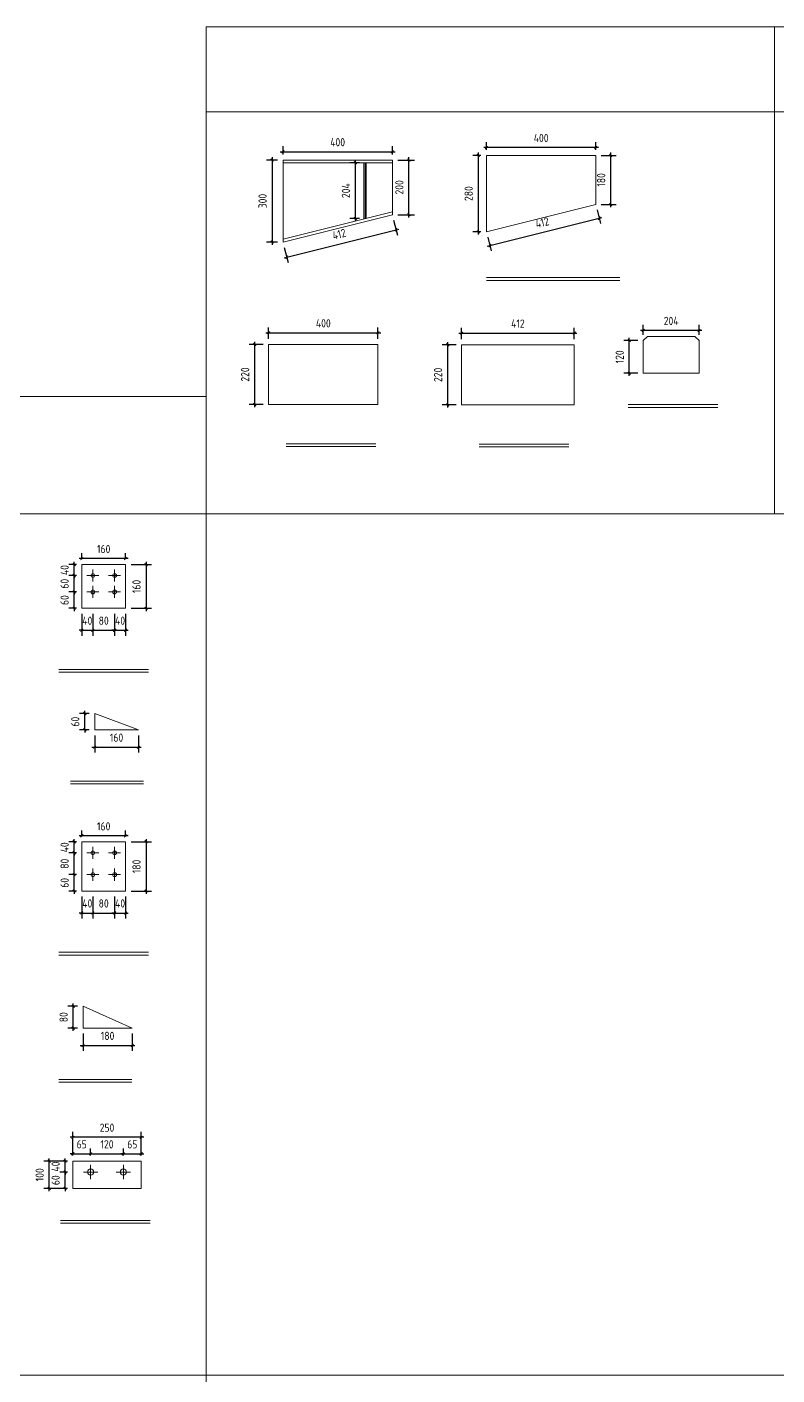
# Model space of a CAD drawing. Extents: x 485428 to 797698, y 56414 to 211814.
# Drawn here: x 671882 to 674626, y 155114 to 160044 of the extents above; entities that cross this region are included whole.
import ezdxf

# ---------------------------------------------------------------- set-up
doc = ezdxf.new("R2010")
doc.units = 0
doc.header["$LTSCALE"] = 1000
doc.header["$MEASUREMENT"] = 0
doc.styles.get("Standard").update_dxf_attribs({"font": 'gbenor.shx', "bigfont": 'gbcbig.shx'})
doc.dimstyles.get("Standard").update_dxf_attribs({"dimscale": 100, "dimtxt": 2, "dimasz": 0.4, "dimexe": 0.5, "dimexo": 1, "dimgap": 0.5, "dimtad": 1, "dimdec": 0, "dimzin": 0, "dimdsep": 46, "dimtxsty": 'Standard', "dimblk": 'ARCHTICK', "dimcen": 0.09, "dimadec": 0, "dimazin": 0, "dimtfac": 1, "dimtdec": 0, "dimtix": 1, "dimtmove": 2, "dimatfit": 3, "dimfxl": 1, "dimtolj": 1, "dimtzin": 0, "dimarcsym": 0})

# ---------------------------------------------------------------- blocks, each defined once
blk = doc.blocks.new('_ArchTick')
at = {"color": 0, "linetype": 'ByBlock', "const_width": 0.4}
blk.add_lwpolyline([(-0.5, -0.5), (0.5, 0.5)], dxfattribs=at)
blk = doc.blocks.new('*D260')
at = {"color": 3, "lineweight": -2}
for p, q in [((672083, 157898.1), (672083, 157817.8)), ((672123, 157898.1), (672123, 157817.8)), ((672083, 157837.8), (672073, 157837.8)), ((672083, 157837.8), (672123, 157837.8)), ((672123, 157837.8), (672133, 157837.8))]:
    blk.add_line(p, q, dxfattribs=at)
at = {"layer": 'Defpoints', "color": 0}
for p in [(672083, 157918.1), (672123, 157918.1), (672123, 157837.8)]:
    blk.add_point(p, dxfattribs=at)
at = {"color": 3, "lineweight": -2, "xscale": 10, "yscale": 10, "zscale": 10}
blk.add_blockref('_ArchTick', (672083, 157837.8), dxfattribs=at)
at = {"color": 3, "lineweight": -2, "xscale": 10, "yscale": 10, "zscale": 10, "rotation": 180}
blk.add_blockref('_ArchTick', (672123, 157837.8), dxfattribs=at)
at = {"color": 0, "lineweight": 15, "insert": (672103, 157872.8), "char_height": 30, "attachment_point": 5}
blk.add_mtext('\\A1;40', dxfattribs=at)
blk = doc.blocks.new('*D255')
at = {"color": 3, "lineweight": -2}
for p, q in [((672123, 157898.1), (672123, 157817.8)), ((672203, 157898.1), (672203, 157817.8)), ((672113, 157837.8), (672213, 157837.8))]:
    blk.add_line(p, q, dxfattribs=at)
at = {"layer": 'Defpoints', "color": 0}
for p in [(672123, 157918.1), (672203, 157918.1), (672203, 157837.8)]:
    blk.add_point(p, dxfattribs=at)
at = {"color": 3, "lineweight": -2, "xscale": 10, "yscale": 10, "zscale": 10, "rotation": 180}
blk.add_blockref('_ArchTick', (672123, 157837.8), dxfattribs=at)
at = {"color": 3, "lineweight": -2, "xscale": 10, "yscale": 10, "zscale": 10}
blk.add_blockref('_ArchTick', (672203, 157837.8), dxfattribs=at)
at = {"color": 0, "lineweight": 15, "insert": (672163, 157872.8), "char_height": 30, "attachment_point": 5}
blk.add_mtext('\\A1;80', dxfattribs=at)
blk = doc.blocks.new('*D256')
at = {"color": 3, "lineweight": -2}
for p, q in [((672203, 157898.1), (672203, 157817.8)), ((672243, 157898.1), (672243, 157817.8)), ((672203, 157837.8), (672193, 157837.8)), ((672203, 157837.8), (672243, 157837.8)), ((672243, 157837.8), (672253, 157837.8))]:
    blk.add_line(p, q, dxfattribs=at)
at = {"layer": 'Defpoints', "color": 0}
for p in [(672203, 157918.1), (672243, 157918.1), (672243, 157837.8)]:
    blk.add_point(p, dxfattribs=at)
at = {"color": 3, "lineweight": -2, "xscale": 10, "yscale": 10, "zscale": 10}
blk.add_blockref('_ArchTick', (672203, 157837.8), dxfattribs=at)
at = {"color": 3, "lineweight": -2, "xscale": 10, "yscale": 10, "zscale": 10, "rotation": 180}
blk.add_blockref('_ArchTick', (672243, 157837.8), dxfattribs=at)
at = {"color": 0, "lineweight": 15, "insert": (672223, 157872.8), "char_height": 30, "attachment_point": 5}
blk.add_mtext('\\A1;40', dxfattribs=at)
blk = doc.blocks.new('*D257')
at = {"color": 3, "lineweight": -2}
for p, q in [((672063, 157978.1), (672034.9, 157978.1)), ((672054.9, 157978.1), (672054.9, 157988.1)), ((672054.9, 157918.1), (672054.9, 157978.1)), ((672063, 157918.1), (672034.9, 157918.1)), ((672054.9, 157918.1), (672054.9, 157908.1))]:
    blk.add_line(p, q, dxfattribs=at)
at = {"layer": 'Defpoints', "color": 0}
for p in [(672054.9, 157978.1), (672083, 157978.1), (672083, 157918.1)]:
    blk.add_point(p, dxfattribs=at)
at = {"color": 3, "lineweight": -2, "xscale": 10, "yscale": 10, "zscale": 10}
for p, rotation in [((672054.9, 157978.1), 270), ((672054.9, 157918.1), 90)]:
    blk.add_blockref('_ArchTick', p, dxfattribs=dict(at, rotation=rotation))
at = {"color": 0, "lineweight": 15, "insert": (672019.9, 157948.1), "char_height": 30, "attachment_point": 5, "rotation": 90}
blk.add_mtext('\\A1;60', dxfattribs=at)
blk = doc.blocks.new('*D258')
at = {"color": 3, "lineweight": -2}
for p, q in [((672063, 158038.1), (672034.9, 158038.1)), ((672054.9, 158038.1), (672054.9, 158048.1)), ((672054.9, 157978.1), (672054.9, 158038.1)), ((672063, 157978.1), (672034.9, 157978.1)), ((672054.9, 157978.1), (672054.9, 157968.1))]:
    blk.add_line(p, q, dxfattribs=at)
at = {"layer": 'Defpoints', "color": 0}
for p in [(672054.9, 158038.1), (672083, 158038.1), (672083, 157978.1)]:
    blk.add_point(p, dxfattribs=at)
at = {"color": 3, "lineweight": -2, "xscale": 10, "yscale": 10, "zscale": 10}
for p, rotation in [((672054.9, 158038.1), 270), ((672054.9, 157978.1), 90)]:
    blk.add_blockref('_ArchTick', p, dxfattribs=dict(at, rotation=rotation))
at = {"color": 0, "lineweight": 15, "insert": (672019.9, 158008.1), "char_height": 30, "attachment_point": 5, "rotation": 90}
blk.add_mtext('\\A1;60', dxfattribs=at)
blk = doc.blocks.new('*D261')
at = {"color": 3, "lineweight": -2}
for p, q in [((672063, 158078.1), (672034.9, 158078.1)), ((672054.9, 158078.1), (672054.9, 158088.1)), ((672054.9, 158038.1), (672054.9, 158078.1)), ((672063, 158038.1), (672034.9, 158038.1)), ((672054.9, 158038.1), (672054.9, 158028.1))]:
    blk.add_line(p, q, dxfattribs=at)
at = {"layer": 'Defpoints', "color": 0}
for p in [(672054.9, 158078.1), (672083, 158078.1), (672083, 158038.1)]:
    blk.add_point(p, dxfattribs=at)
at = {"color": 3, "lineweight": -2, "xscale": 10, "yscale": 10, "zscale": 10}
for p, rotation in [((672054.9, 158078.1), 270), ((672054.9, 158038.1), 90)]:
    blk.add_blockref('_ArchTick', p, dxfattribs=dict(at, rotation=rotation))
at = {"color": 0, "lineweight": 15, "insert": (672019.9, 158058.1), "char_height": 30, "attachment_point": 5, "rotation": 90}
blk.add_mtext('\\A1;40', dxfattribs=at)
blk = doc.blocks.new('*D262')
at = {"color": 3, "lineweight": -2}
for p, q in [((672083, 158098.1), (672083, 158119.9)), ((672243, 158098.1), (672243, 158119.9)), ((672253, 158099.9), (672073, 158099.9))]:
    blk.add_line(p, q, dxfattribs=at)
at = {"layer": 'Defpoints', "color": 0}
for p in [(672083, 158099.9), (672083, 158078.1), (672243, 158078.1)]:
    blk.add_point(p, dxfattribs=at)
at = {"color": 3, "lineweight": -2, "xscale": 10, "yscale": 10, "zscale": 10, "rotation": 180}
blk.add_blockref('_ArchTick', (672083, 158099.9), dxfattribs=at)
at = {"color": 3, "lineweight": -2, "xscale": 10, "yscale": 10, "zscale": 10}
blk.add_blockref('_ArchTick', (672243, 158099.9), dxfattribs=at)
at = {"color": 0, "lineweight": 15, "insert": (672163, 158134.9), "char_height": 30, "attachment_point": 5}
blk.add_mtext('\\A1;160', dxfattribs=at)
blk = doc.blocks.new('*D259')
at = {"color": 3, "lineweight": -2}
for p, q in [((672263, 158078.1), (672338, 158078.1)), ((672318, 158088.1), (672318, 157908.1)), ((672263, 157918.1), (672338, 157918.1))]:
    blk.add_line(p, q, dxfattribs=at)
at = {"layer": 'Defpoints', "color": 0}
for p in [(672243, 158078.1), (672243, 157918.1), (672318, 157918.1)]:
    blk.add_point(p, dxfattribs=at)
at = {"color": 3, "lineweight": -2, "xscale": 10, "yscale": 10, "zscale": 10}
for p, rotation in [((672318, 158078.1), 90), ((672318, 157918.1), 270)]:
    blk.add_blockref('_ArchTick', p, dxfattribs=dict(at, rotation=rotation))
at = {"color": 0, "lineweight": 15, "insert": (672283, 157998.1), "char_height": 30, "attachment_point": 5, "rotation": 90}
blk.add_mtext('\\A1;160', dxfattribs=at)
blk = doc.blocks.new('*D348')
at = {"color": 3, "lineweight": -2}
for p, q in [((672083, 156864.1), (672083, 156783.8)), ((672123, 156864.1), (672123, 156783.8)), ((672083, 156803.8), (672073, 156803.8)), ((672083, 156803.8), (672123, 156803.8)), ((672123, 156803.8), (672133, 156803.8))]:
    blk.add_line(p, q, dxfattribs=at)
at = {"layer": 'Defpoints', "color": 0}
for p in [(672083, 156884.1), (672123, 156884.1), (672123, 156803.8)]:
    blk.add_point(p, dxfattribs=at)
at = {"color": 3, "lineweight": -2, "xscale": 10, "yscale": 10, "zscale": 10}
blk.add_blockref('_ArchTick', (672083, 156803.8), dxfattribs=at)
at = {"color": 3, "lineweight": -2, "xscale": 10, "yscale": 10, "zscale": 10, "rotation": 180}
blk.add_blockref('_ArchTick', (672123, 156803.8), dxfattribs=at)
at = {"color": 0, "lineweight": 15, "insert": (672103, 156838.8), "char_height": 30, "attachment_point": 5}
blk.add_mtext('\\A1;40', dxfattribs=at)
blk = doc.blocks.new('*D343')
at = {"color": 3, "lineweight": -2}
for p, q in [((672123, 156864.1), (672123, 156783.8)), ((672203, 156864.1), (672203, 156783.8)), ((672113, 156803.8), (672213, 156803.8))]:
    blk.add_line(p, q, dxfattribs=at)
at = {"layer": 'Defpoints', "color": 0}
for p in [(672123, 156884.1), (672203, 156884.1), (672203, 156803.8)]:
    blk.add_point(p, dxfattribs=at)
at = {"color": 3, "lineweight": -2, "xscale": 10, "yscale": 10, "zscale": 10, "rotation": 180}
blk.add_blockref('_ArchTick', (672123, 156803.8), dxfattribs=at)
at = {"color": 3, "lineweight": -2, "xscale": 10, "yscale": 10, "zscale": 10}
blk.add_blockref('_ArchTick', (672203, 156803.8), dxfattribs=at)
at = {"color": 0, "lineweight": 15, "insert": (672163, 156838.8), "char_height": 30, "attachment_point": 5}
blk.add_mtext('\\A1;80', dxfattribs=at)
blk = doc.blocks.new('*D344')
at = {"color": 3, "lineweight": -2}
for p, q in [((672203, 156864.1), (672203, 156783.8)), ((672243, 156864.1), (672243, 156783.8)), ((672203, 156803.8), (672193, 156803.8)), ((672203, 156803.8), (672243, 156803.8)), ((672243, 156803.8), (672253, 156803.8))]:
    blk.add_line(p, q, dxfattribs=at)
at = {"layer": 'Defpoints', "color": 0}
for p in [(672203, 156884.1), (672243, 156884.1), (672243, 156803.8)]:
    blk.add_point(p, dxfattribs=at)
at = {"color": 3, "lineweight": -2, "xscale": 10, "yscale": 10, "zscale": 10}
blk.add_blockref('_ArchTick', (672203, 156803.8), dxfattribs=at)
at = {"color": 3, "lineweight": -2, "xscale": 10, "yscale": 10, "zscale": 10, "rotation": 180}
blk.add_blockref('_ArchTick', (672243, 156803.8), dxfattribs=at)
at = {"color": 0, "lineweight": 15, "insert": (672223, 156838.8), "char_height": 30, "attachment_point": 5}
blk.add_mtext('\\A1;40', dxfattribs=at)
blk = doc.blocks.new('*D345')
at = {"color": 3, "lineweight": -2}
for p, q in [((672063, 156944.1), (672034.9, 156944.1)), ((672054.9, 156944.1), (672054.9, 156954.1)), ((672054.9, 156884.1), (672054.9, 156944.1)), ((672063, 156884.1), (672034.9, 156884.1)), ((672054.9, 156884.1), (672054.9, 156874.1))]:
    blk.add_line(p, q, dxfattribs=at)
at = {"layer": 'Defpoints', "color": 0}
for p in [(672054.9, 156944.1), (672083, 156944.1), (672083, 156884.1)]:
    blk.add_point(p, dxfattribs=at)
at = {"color": 3, "lineweight": -2, "xscale": 10, "yscale": 10, "zscale": 10}
for p, rotation in [((672054.9, 156944.1), 270), ((672054.9, 156884.1), 90)]:
    blk.add_blockref('_ArchTick', p, dxfattribs=dict(at, rotation=rotation))
at = {"color": 0, "lineweight": 15, "insert": (672019.9, 156914.1), "char_height": 30, "attachment_point": 5, "rotation": 90}
blk.add_mtext('\\A1;60', dxfattribs=at)
blk = doc.blocks.new('*D346')
at = {"color": 3, "lineweight": -2}
for p, q in [((672063, 157024.1), (672034.9, 157024.1)), ((672054.9, 156934.1), (672054.9, 157034.1)), ((672063, 156944.1), (672034.9, 156944.1))]:
    blk.add_line(p, q, dxfattribs=at)
at = {"layer": 'Defpoints', "color": 0}
for p in [(672054.9, 157024.1), (672083, 157024.1), (672083, 156944.1)]:
    blk.add_point(p, dxfattribs=at)
at = {"color": 3, "lineweight": -2, "xscale": 10, "yscale": 10, "zscale": 10}
for p, rotation in [((672054.9, 157024.1), 90), ((672054.9, 156944.1), 270)]:
    blk.add_blockref('_ArchTick', p, dxfattribs=dict(at, rotation=rotation))
at = {"color": 0, "lineweight": 15, "insert": (672019.9, 156984.1), "char_height": 30, "attachment_point": 5, "rotation": 90}
blk.add_mtext('\\A1;80', dxfattribs=at)
blk = doc.blocks.new('*D349')
at = {"color": 3, "lineweight": -2}
for p, q in [((672054.9, 157064.1), (672054.9, 157074.1)), ((672063, 157064.1), (672034.9, 157064.1)), ((672063, 157024.1), (672034.9, 157024.1)), ((672054.9, 157024.1), (672054.9, 157064.1)), ((672054.9, 157024.1), (672054.9, 157014.1))]:
    blk.add_line(p, q, dxfattribs=at)
at = {"layer": 'Defpoints', "color": 0}
for p in [(672054.9, 157064.1), (672083, 157064.1), (672083, 157024.1)]:
    blk.add_point(p, dxfattribs=at)
at = {"color": 3, "lineweight": -2, "xscale": 10, "yscale": 10, "zscale": 10}
for p, rotation in [((672054.9, 157064.1), 270), ((672054.9, 157024.1), 90)]:
    blk.add_blockref('_ArchTick', p, dxfattribs=dict(at, rotation=rotation))
at = {"color": 0, "lineweight": 15, "insert": (672019.9, 157044.1), "char_height": 30, "attachment_point": 5, "rotation": 90}
blk.add_mtext('\\A1;40', dxfattribs=at)
blk = doc.blocks.new('*D350')
at = {"color": 3, "lineweight": -2}
for p, q in [((672253, 157085.9), (672073, 157085.9)), ((672083, 157084.1), (672083, 157105.9)), ((672243, 157084.1), (672243, 157105.9))]:
    blk.add_line(p, q, dxfattribs=at)
at = {"layer": 'Defpoints', "color": 0}
for p in [(672083, 157085.9), (672083, 157064.1), (672243, 157064.1)]:
    blk.add_point(p, dxfattribs=at)
at = {"color": 3, "lineweight": -2, "xscale": 10, "yscale": 10, "zscale": 10, "rotation": 180}
blk.add_blockref('_ArchTick', (672083, 157085.9), dxfattribs=at)
at = {"color": 3, "lineweight": -2, "xscale": 10, "yscale": 10, "zscale": 10}
blk.add_blockref('_ArchTick', (672243, 157085.9), dxfattribs=at)
at = {"color": 0, "lineweight": 15, "insert": (672163, 157120.9), "char_height": 30, "attachment_point": 5}
blk.add_mtext('\\A1;160', dxfattribs=at)
blk = doc.blocks.new('*D347')
at = {"color": 3, "lineweight": -2}
for p, q in [((672318, 157074.1), (672318, 156874.1)), ((672263, 157064.1), (672338, 157064.1)), ((672263, 156884.1), (672338, 156884.1))]:
    blk.add_line(p, q, dxfattribs=at)
at = {"layer": 'Defpoints', "color": 0}
for p in [(672243, 157064.1), (672243, 156884.1), (672318, 156884.1)]:
    blk.add_point(p, dxfattribs=at)
at = {"color": 3, "lineweight": -2, "xscale": 10, "yscale": 10, "zscale": 10}
for p, rotation in [((672318, 157064.1), 90), ((672318, 156884.1), 270)]:
    blk.add_blockref('_ArchTick', p, dxfattribs=dict(at, rotation=rotation))
at = {"color": 0, "lineweight": 15, "insert": (672283, 156974.1), "char_height": 30, "attachment_point": 5, "rotation": 90}
blk.add_mtext('\\A1;180', dxfattribs=at)
blk = doc.blocks.new('*D530')
at = {"color": 3, "lineweight": -2}
for p, q in [((672067.3, 156462.8), (672031.3, 156462.8)), ((672051.3, 156372.8), (672051.3, 156472.8)), ((672067.3, 156382.8), (672031.3, 156382.8))]:
    blk.add_line(p, q, dxfattribs=at)
at = {"layer": 'Defpoints', "color": 0}
for p in [(672051.3, 156462.8), (672087.3, 156462.8), (672087.3, 156382.8)]:
    blk.add_point(p, dxfattribs=at)
at = {"color": 3, "lineweight": -2, "xscale": 10, "yscale": 10, "zscale": 10}
for p, rotation in [((672051.3, 156462.8), 90), ((672051.3, 156382.8), 270)]:
    blk.add_blockref('_ArchTick', p, dxfattribs=dict(at, rotation=rotation))
at = {"color": 0, "lineweight": 15, "insert": (672016.3, 156422.8), "char_height": 30, "attachment_point": 5, "rotation": 90}
blk.add_mtext('\\A1;80', dxfattribs=at)
blk = doc.blocks.new('*D531')
at = {"color": 3, "lineweight": -2}
for p, q in [((672087.3, 156362.8), (672087.3, 156299.6)), ((672267.3, 156362.8), (672267.3, 156299.6)), ((672077.3, 156319.6), (672277.3, 156319.6))]:
    blk.add_line(p, q, dxfattribs=at)
at = {"layer": 'Defpoints', "color": 0}
for p in [(672087.3, 156382.8), (672267.3, 156382.8), (672267.3, 156319.6)]:
    blk.add_point(p, dxfattribs=at)
at = {"color": 3, "lineweight": -2, "xscale": 10, "yscale": 10, "zscale": 10, "rotation": 180}
blk.add_blockref('_ArchTick', (672087.3, 156319.6), dxfattribs=at)
at = {"color": 3, "lineweight": -2, "xscale": 10, "yscale": 10, "zscale": 10}
blk.add_blockref('_ArchTick', (672267.3, 156319.6), dxfattribs=at)
at = {"color": 0, "lineweight": 15, "insert": (672177.3, 156354.6), "char_height": 30, "attachment_point": 5}
blk.add_mtext('\\A1;180', dxfattribs=at)
blk = doc.blocks.new('*D532')
at = {"color": 3, "lineweight": -2}
for p, q in [((672110, 157533.6), (672074, 157533.6)), ((672094, 157533.6), (672094, 157543.6)), ((672094, 157473.6), (672094, 157533.6)), ((672110, 157473.6), (672074, 157473.6)), ((672094, 157473.6), (672094, 157463.6))]:
    blk.add_line(p, q, dxfattribs=at)
at = {"layer": 'Defpoints', "color": 0}
for p in [(672094, 157533.6), (672130, 157533.6), (672130, 157473.6)]:
    blk.add_point(p, dxfattribs=at)
at = {"color": 3, "lineweight": -2, "xscale": 10, "yscale": 10, "zscale": 10}
for p, rotation in [((672094, 157533.6), 270), ((672094, 157473.6), 90)]:
    blk.add_blockref('_ArchTick', p, dxfattribs=dict(at, rotation=rotation))
at = {"color": 0, "lineweight": 15, "insert": (672059, 157503.6), "char_height": 30, "attachment_point": 5, "rotation": 90}
blk.add_mtext('\\A1;60', dxfattribs=at)
blk = doc.blocks.new('*D533')
at = {"color": 3, "lineweight": -2}
for p, q in [((672130, 157453.6), (672130, 157390.3)), ((672290, 157453.6), (672290, 157390.3)), ((672120, 157410.3), (672300, 157410.3))]:
    blk.add_line(p, q, dxfattribs=at)
at = {"layer": 'Defpoints', "color": 0}
for p in [(672130, 157473.6), (672290, 157473.6), (672290, 157410.3)]:
    blk.add_point(p, dxfattribs=at)
at = {"color": 3, "lineweight": -2, "xscale": 10, "yscale": 10, "zscale": 10, "rotation": 180}
blk.add_blockref('_ArchTick', (672130, 157410.3), dxfattribs=at)
at = {"color": 3, "lineweight": -2, "xscale": 10, "yscale": 10, "zscale": 10}
blk.add_blockref('_ArchTick', (672290, 157410.3), dxfattribs=at)
at = {"color": 0, "lineweight": 15, "insert": (672210, 157445.3), "char_height": 30, "attachment_point": 5}
blk.add_mtext('\\A1;160', dxfattribs=at)
blk = doc.blocks.new('*D3122')
at = {"color": 3, "lineweight": -2}
for p, q in [((672030.1, 155856.6), (672002, 155856.6)), ((672022, 155856.6), (672022, 155866.6)), ((672022, 155796.6), (672022, 155856.6)), ((672030.1, 155796.6), (672002, 155796.6)), ((672022, 155796.6), (672022, 155786.6))]:
    blk.add_line(p, q, dxfattribs=at)
at = {"layer": 'Defpoints', "color": 0}
for p in [(672022, 155856.6), (672050.1, 155856.6), (672050.1, 155796.6)]:
    blk.add_point(p, dxfattribs=at)
at = {"color": 3, "lineweight": -2, "xscale": 10, "yscale": 10, "zscale": 10}
for p, rotation in [((672022, 155856.6), 270), ((672022, 155796.6), 90)]:
    blk.add_blockref('_ArchTick', p, dxfattribs=dict(at, rotation=rotation))
at = {"color": 0, "lineweight": 15, "insert": (671987, 155826.6), "char_height": 30, "attachment_point": 5, "rotation": 90}
blk.add_mtext('\\A1;60', dxfattribs=at)
blk = doc.blocks.new('*D3125')
at = {"color": 3, "lineweight": -2}
for p, q in [((672030.1, 155896.6), (672002, 155896.6)), ((672022, 155896.6), (672022, 155906.6)), ((672022, 155856.6), (672022, 155896.6)), ((672030.1, 155856.6), (672002, 155856.6)), ((672022, 155856.6), (672022, 155846.6))]:
    blk.add_line(p, q, dxfattribs=at)
at = {"layer": 'Defpoints', "color": 0}
for p in [(672022, 155896.6), (672050.1, 155896.6), (672050.1, 155856.6)]:
    blk.add_point(p, dxfattribs=at)
at = {"color": 3, "lineweight": -2, "xscale": 10, "yscale": 10, "zscale": 10}
for p, rotation in [((672022, 155896.6), 270), ((672022, 155856.6), 90)]:
    blk.add_blockref('_ArchTick', p, dxfattribs=dict(at, rotation=rotation))
at = {"color": 0, "lineweight": 15, "insert": (671987, 155876.6), "char_height": 30, "attachment_point": 5, "rotation": 90}
blk.add_mtext('\\A1;40', dxfattribs=at)
blk = doc.blocks.new('*D3126')
at = {"color": 3, "lineweight": -2}
for p, q in [((672030.1, 155896.6), (671943.8, 155896.6)), ((671963.8, 155786.6), (671963.8, 155906.6)), ((672030.1, 155796.6), (671943.8, 155796.6))]:
    blk.add_line(p, q, dxfattribs=at)
at = {"layer": 'Defpoints', "color": 0}
for p in [(671963.8, 155896.6), (672050.1, 155896.6), (672050.1, 155796.6)]:
    blk.add_point(p, dxfattribs=at)
at = {"color": 3, "lineweight": -2, "xscale": 10, "yscale": 10, "zscale": 10}
for p, rotation in [((671963.8, 155896.6), 90), ((671963.8, 155796.6), 270)]:
    blk.add_blockref('_ArchTick', p, dxfattribs=dict(at, rotation=rotation))
at = {"color": 0, "lineweight": 15, "insert": (671928.8, 155846.6), "char_height": 30, "attachment_point": 5, "rotation": 90}
blk.add_mtext('\\A1;100', dxfattribs=at)
blk = doc.blocks.new('*D3123')
at = {"color": 3, "lineweight": -2}
for p, q in [((672050.1, 155916.6), (672050.1, 155943)), ((672115.1, 155916.6), (672115.1, 155943)), ((672050.1, 155923), (672040.1, 155923)), ((672050.1, 155923), (672115.1, 155923)), ((672115.1, 155923), (672125.1, 155923))]:
    blk.add_line(p, q, dxfattribs=at)
at = {"layer": 'Defpoints', "color": 0}
for p in [(672050.1, 155896.6), (672115.1, 155923), (672115.1, 155896.6)]:
    blk.add_point(p, dxfattribs=at)
at = {"color": 3, "lineweight": -2, "xscale": 10, "yscale": 10, "zscale": 10}
blk.add_blockref('_ArchTick', (672050.1, 155923), dxfattribs=at)
at = {"color": 3, "lineweight": -2, "xscale": 10, "yscale": 10, "zscale": 10, "rotation": 180}
blk.add_blockref('_ArchTick', (672115.1, 155923), dxfattribs=at)
at = {"color": 0, "lineweight": 15, "insert": (672082.6, 155958), "char_height": 30, "attachment_point": 5}
blk.add_mtext('\\A1;65', dxfattribs=at)
blk = doc.blocks.new('*D3124')
at = {"color": 3, "lineweight": -2}
for p, q in [((672115.1, 155916.6), (672115.1, 155943)), ((672235.1, 155916.6), (672235.1, 155943)), ((672105.1, 155923), (672245.1, 155923))]:
    blk.add_line(p, q, dxfattribs=at)
at = {"layer": 'Defpoints', "color": 0}
for p in [(672115.1, 155896.6), (672235.1, 155923), (672235.1, 155896.6)]:
    blk.add_point(p, dxfattribs=at)
at = {"color": 3, "lineweight": -2, "xscale": 10, "yscale": 10, "zscale": 10, "rotation": 180}
blk.add_blockref('_ArchTick', (672115.1, 155923), dxfattribs=at)
at = {"color": 3, "lineweight": -2, "xscale": 10, "yscale": 10, "zscale": 10}
blk.add_blockref('_ArchTick', (672235.1, 155923), dxfattribs=at)
at = {"color": 0, "lineweight": 15, "insert": (672175.1, 155958), "char_height": 30, "attachment_point": 5}
blk.add_mtext('\\A1;120', dxfattribs=at)
blk = doc.blocks.new('*D3127')
at = {"color": 3, "lineweight": -2}
for p, q in [((672235.1, 155916.6), (672235.1, 155943)), ((672300.1, 155916.6), (672300.1, 155943)), ((672235.1, 155923), (672225.1, 155923)), ((672235.1, 155923), (672300.1, 155923)), ((672300.1, 155923), (672310.1, 155923))]:
    blk.add_line(p, q, dxfattribs=at)
at = {"layer": 'Defpoints', "color": 0}
for p in [(672235.1, 155896.6), (672300.1, 155923), (672300.1, 155896.6)]:
    blk.add_point(p, dxfattribs=at)
at = {"color": 3, "lineweight": -2, "xscale": 10, "yscale": 10, "zscale": 10}
blk.add_blockref('_ArchTick', (672235.1, 155923), dxfattribs=at)
at = {"color": 3, "lineweight": -2, "xscale": 10, "yscale": 10, "zscale": 10, "rotation": 180}
blk.add_blockref('_ArchTick', (672300.1, 155923), dxfattribs=at)
at = {"color": 0, "lineweight": 15, "insert": (672267.6, 155958), "char_height": 30, "attachment_point": 5}
blk.add_mtext('\\A1;65', dxfattribs=at)
blk = doc.blocks.new('*D3128')
at = {"color": 3, "lineweight": -2}
for p, q in [((672050.1, 155916.6), (672050.1, 156003.6)), ((672300.1, 155916.6), (672300.1, 156003.6)), ((672310.1, 155983.6), (672040.1, 155983.6))]:
    blk.add_line(p, q, dxfattribs=at)
at = {"layer": 'Defpoints', "color": 0}
for p in [(672050.1, 155983.6), (672050.1, 155896.6), (672300.1, 155896.6)]:
    blk.add_point(p, dxfattribs=at)
at = {"color": 3, "lineweight": -2, "xscale": 10, "yscale": 10, "zscale": 10, "rotation": 180}
blk.add_blockref('_ArchTick', (672050.1, 155983.6), dxfattribs=at)
at = {"color": 3, "lineweight": -2, "xscale": 10, "yscale": 10, "zscale": 10}
blk.add_blockref('_ArchTick', (672300.1, 155983.6), dxfattribs=at)
at = {"color": 0, "lineweight": 15, "insert": (672175.1, 156018.6), "char_height": 30, "attachment_point": 5}
blk.add_mtext('\\A1;250', dxfattribs=at)
blk = doc.blocks.new('*D3250')
at = {"color": 3, "lineweight": -2}
for p, q in [((672798.9, 159557.6), (672759.1, 159557.6)), ((672779.1, 159567.6), (672779.1, 159247.6)), ((672798.9, 159257.6), (672759.1, 159257.6))]:
    blk.add_line(p, q, dxfattribs=at)
at = {"layer": 'Defpoints', "color": 0}
for p in [(672818.9, 159557.6), (672779.1, 159257.6), (672818.9, 159257.6)]:
    blk.add_point(p, dxfattribs=at)
at = {"color": 3, "lineweight": -2, "xscale": 10, "yscale": 10, "zscale": 10}
for p, rotation in [((672779.1, 159557.6), 90), ((672779.1, 159257.6), 270)]:
    blk.add_blockref('_ArchTick', p, dxfattribs=dict(at, rotation=rotation))
at = {"color": 0, "lineweight": 15, "insert": (672744.1, 159407.6), "char_height": 30, "attachment_point": 5, "rotation": 90}
blk.add_mtext('\\A1;300', dxfattribs=at)
blk = doc.blocks.new('*D3251')
at = {"color": 3, "lineweight": -2}
for p, q in [((673238.9, 159557.6), (673299.6, 159557.6)), ((673279.6, 159347.6), (673279.6, 159567.6)), ((673238.9, 159357.6), (673299.6, 159357.6))]:
    blk.add_line(p, q, dxfattribs=at)
at = {"layer": 'Defpoints', "color": 0}
for p in [(673218.9, 159557.6), (673279.6, 159557.6), (673218.9, 159357.6)]:
    blk.add_point(p, dxfattribs=at)
at = {"color": 3, "lineweight": -2, "xscale": 10, "yscale": 10, "zscale": 10}
for p, rotation in [((673279.6, 159557.6), 90), ((673279.6, 159357.6), 270)]:
    blk.add_blockref('_ArchTick', p, dxfattribs=dict(at, rotation=rotation))
at = {"color": 0, "lineweight": 15, "insert": (673244.6, 159457.6), "char_height": 30, "attachment_point": 5, "rotation": 90}
blk.add_mtext('\\A1;200', dxfattribs=at)
blk = doc.blocks.new('*D3252')
at = {"color": 3, "lineweight": -2}
for p, q in [((672808.9, 159587.8), (673228.9, 159587.8)), ((672818.9, 159577.6), (672818.9, 159607.8)), ((673218.9, 159577.6), (673218.9, 159607.8))]:
    blk.add_line(p, q, dxfattribs=at)
at = {"layer": 'Defpoints', "color": 0}
for p in [(673218.9, 159587.8), (672818.9, 159557.6), (673218.9, 159557.6)]:
    blk.add_point(p, dxfattribs=at)
at = {"color": 3, "lineweight": -2, "xscale": 10, "yscale": 10, "zscale": 10, "rotation": 180}
blk.add_blockref('_ArchTick', (672818.9, 159587.8), dxfattribs=at)
at = {"color": 3, "lineweight": -2, "xscale": 10, "yscale": 10, "zscale": 10}
blk.add_blockref('_ArchTick', (673218.9, 159587.8), dxfattribs=at)
at = {"color": 0, "lineweight": 15, "insert": (673018.9, 159622.8), "char_height": 30, "attachment_point": 5}
blk.add_mtext('\\A1;400', dxfattribs=at)
blk = doc.blocks.new('*D3253')
at = {"color": 3, "lineweight": -2}
for p, q in [((672823, 159200), (673242.4, 159304.9)), ((673223.7, 159338.2), (673237.5, 159283)), ((672823.7, 159238.2), (672837.5, 159183))]:
    blk.add_line(p, q, dxfattribs=at)
at = {"layer": 'Defpoints', "color": 0}
for p in [(673218.9, 159357.6), (673232.7, 159302.4), (672818.9, 159257.6)]:
    blk.add_point(p, dxfattribs=at)
at = {"color": 3, "lineweight": -2, "xscale": 10, "yscale": 10, "zscale": 10}
for p, rotation in [((673232.7, 159302.4), 14.03624346792648), ((672832.7, 159202.4), 194.0362434679265)]:
    blk.add_blockref('_ArchTick', p, dxfattribs=dict(at, rotation=rotation))
at = {"color": 0, "lineweight": 15, "insert": (673024.2, 159286.4), "char_height": 30, "attachment_point": 5, "rotation": 14.0362}
blk.add_mtext('\\A1;412', dxfattribs=at)
blk = doc.blocks.new('*D3254')
at = {"color": 3, "lineweight": -2}
for p, q in [((673098.9, 159547.6), (673063.9, 159547.6)), ((673083.9, 159333.4), (673083.9, 159557.6)), ((673098.9, 159343.4), (673063.9, 159343.4))]:
    blk.add_line(p, q, dxfattribs=at)
at = {"layer": 'Defpoints', "color": 0}
for p in [(673083.9, 159547.6), (673118.9, 159547.6), (673118.9, 159343.4)]:
    blk.add_point(p, dxfattribs=at)
at = {"color": 3, "lineweight": -2, "xscale": 10, "yscale": 10, "zscale": 10}
for p, rotation in [((673083.9, 159547.6), 90), ((673083.9, 159343.4), 270)]:
    blk.add_blockref('_ArchTick', p, dxfattribs=dict(at, rotation=rotation))
at = {"color": 0, "lineweight": 15, "insert": (673048.9, 159445.5), "char_height": 30, "attachment_point": 5, "rotation": 90}
blk.add_mtext('\\A1;204', dxfattribs=at)
blk = doc.blocks.new('*D3221')
at = {"color": 3, "lineweight": -2}
for p, q in [((673973.2, 159603.2), (673553.2, 159603.2)), ((673563.2, 159594.6), (673563.2, 159623.2)), ((673963.2, 159594.6), (673963.2, 159623.2))]:
    blk.add_line(p, q, dxfattribs=at)
at = {"layer": 'Defpoints', "color": 0}
for p in [(673563.2, 159603.2), (673563.2, 159574.6), (673963.2, 159574.6)]:
    blk.add_point(p, dxfattribs=at)
at = {"color": 3, "lineweight": -2, "xscale": 10, "yscale": 10, "zscale": 10, "rotation": 180}
blk.add_blockref('_ArchTick', (673563.2, 159603.2), dxfattribs=at)
at = {"color": 3, "lineweight": -2, "xscale": 10, "yscale": 10, "zscale": 10}
blk.add_blockref('_ArchTick', (673963.2, 159603.2), dxfattribs=at)
at = {"color": 0, "lineweight": 15, "insert": (673763.2, 159638.2), "char_height": 30, "attachment_point": 5}
blk.add_mtext('\\A1;400', dxfattribs=at)
blk = doc.blocks.new('*D3222')
at = {"color": 3, "lineweight": -2}
for p, q in [((673543.2, 159574.6), (673513.1, 159574.6)), ((673533.1, 159584.6), (673533.1, 159284.9)), ((673543.2, 159294.9), (673513.1, 159294.9))]:
    blk.add_line(p, q, dxfattribs=at)
at = {"layer": 'Defpoints', "color": 0}
for p in [(673563.2, 159574.6), (673533.1, 159294.9), (673563.2, 159294.9)]:
    blk.add_point(p, dxfattribs=at)
at = {"color": 3, "lineweight": -2, "xscale": 10, "yscale": 10, "zscale": 10}
for p, rotation in [((673533.1, 159574.6), 90), ((673533.1, 159294.9), 270)]:
    blk.add_blockref('_ArchTick', p, dxfattribs=dict(at, rotation=rotation))
at = {"color": 0, "lineweight": 15, "insert": (673498.1, 159434.8), "char_height": 30, "attachment_point": 5, "rotation": 90}
blk.add_mtext('\\A1;280', dxfattribs=at)
blk = doc.blocks.new('*D3223')
at = {"color": 3, "lineweight": -2}
for p, q in [((673566.1, 159242.3), (673985.5, 159347.1)), ((673968.1, 159375.5), (673980.6, 159325.3)), ((673568.1, 159275.5), (673580.6, 159225.3))]:
    blk.add_line(p, q, dxfattribs=at)
at = {"layer": 'Defpoints', "color": 0}
for p in [(673963.2, 159394.9), (673975.8, 159344.7), (673563.2, 159294.9)]:
    blk.add_point(p, dxfattribs=at)
at = {"color": 3, "lineweight": -2, "xscale": 10, "yscale": 10, "zscale": 10}
for p, rotation in [((673975.8, 159344.7), 14.03624346792648), ((673575.8, 159244.7), 194.0362434679265)]:
    blk.add_blockref('_ArchTick', p, dxfattribs=dict(at, rotation=rotation))
at = {"color": 0, "lineweight": 15, "insert": (673767.3, 159328.7), "char_height": 30, "attachment_point": 5, "rotation": 14.0362}
blk.add_mtext('\\A1;412', dxfattribs=at)
blk = doc.blocks.new('*D3224')
at = {"color": 3, "lineweight": -2}
for p, q in [((673983.2, 159574.6), (674037.8, 159574.6)), ((674017.8, 159384.9), (674017.8, 159584.6)), ((673983.2, 159394.9), (674037.8, 159394.9))]:
    blk.add_line(p, q, dxfattribs=at)
at = {"layer": 'Defpoints', "color": 0}
for p in [(673963.2, 159574.6), (674017.8, 159574.6), (673963.2, 159394.9)]:
    blk.add_point(p, dxfattribs=at)
at = {"color": 3, "lineweight": -2, "xscale": 10, "yscale": 10, "zscale": 10}
for p, rotation in [((674017.8, 159574.6), 90), ((674017.8, 159394.9), 270)]:
    blk.add_blockref('_ArchTick', p, dxfattribs=dict(at, rotation=rotation))
at = {"color": 0, "lineweight": 15, "insert": (673982.8, 159484.8), "char_height": 30, "attachment_point": 5, "rotation": 90}
blk.add_mtext('\\A1;180', dxfattribs=at)
blk = doc.blocks.new('*D3225')
at = {"color": 3, "lineweight": -2}
for p, q in [((672746.4, 158883.2), (672695.4, 158883.2)), ((672715.4, 158653.2), (672715.4, 158893.2)), ((672746.4, 158663.2), (672695.4, 158663.2))]:
    blk.add_line(p, q, dxfattribs=at)
at = {"layer": 'Defpoints', "color": 0}
for p in [(672715.4, 158883.2), (672766.4, 158883.2), (672766.4, 158663.2)]:
    blk.add_point(p, dxfattribs=at)
at = {"color": 3, "lineweight": -2, "xscale": 10, "yscale": 10, "zscale": 10}
for p, rotation in [((672715.4, 158883.2), 90), ((672715.4, 158663.2), 270)]:
    blk.add_blockref('_ArchTick', p, dxfattribs=dict(at, rotation=rotation))
at = {"color": 0, "lineweight": 15, "insert": (672680.4, 158773.2), "char_height": 30, "attachment_point": 5, "rotation": 90}
blk.add_mtext('\\A1;220', dxfattribs=at)
blk = doc.blocks.new('*D3226')
at = {"color": 3, "lineweight": -2}
for p, q in [((672756.4, 158925.6), (673176.4, 158925.6)), ((672766.4, 158903.2), (672766.4, 158945.6)), ((673166.4, 158903.2), (673166.4, 158945.6))]:
    blk.add_line(p, q, dxfattribs=at)
at = {"layer": 'Defpoints', "color": 0}
for p in [(673166.4, 158925.6), (672766.4, 158883.2), (673166.4, 158883.2)]:
    blk.add_point(p, dxfattribs=at)
at = {"color": 3, "lineweight": -2, "xscale": 10, "yscale": 10, "zscale": 10, "rotation": 180}
blk.add_blockref('_ArchTick', (672766.4, 158925.6), dxfattribs=at)
at = {"color": 3, "lineweight": -2, "xscale": 10, "yscale": 10, "zscale": 10}
blk.add_blockref('_ArchTick', (673166.4, 158925.6), dxfattribs=at)
at = {"color": 0, "lineweight": 15, "insert": (672966.4, 158960.6), "char_height": 30, "attachment_point": 5}
blk.add_mtext('\\A1;400', dxfattribs=at)
blk = doc.blocks.new('*D3227')
at = {"color": 3, "lineweight": -2}
for p, q in [((673452.3, 158882), (673401.3, 158882)), ((673421.3, 158652), (673421.3, 158892)), ((673452.3, 158662), (673401.3, 158662))]:
    blk.add_line(p, q, dxfattribs=at)
at = {"layer": 'Defpoints', "color": 0}
for p in [(673421.3, 158882), (673472.3, 158882), (673472.3, 158662)]:
    blk.add_point(p, dxfattribs=at)
at = {"color": 3, "lineweight": -2, "xscale": 10, "yscale": 10, "zscale": 10}
for p, rotation in [((673421.3, 158882), 90), ((673421.3, 158662), 270)]:
    blk.add_blockref('_ArchTick', p, dxfattribs=dict(at, rotation=rotation))
at = {"color": 0, "lineweight": 15, "insert": (673386.3, 158772), "char_height": 30, "attachment_point": 5, "rotation": 90}
blk.add_mtext('\\A1;220', dxfattribs=at)
blk = doc.blocks.new('*D3228')
at = {"color": 3, "lineweight": -2}
for p, q in [((673462.3, 158924.4), (673894.3, 158924.4)), ((673472.3, 158902), (673472.3, 158944.4)), ((673884.3, 158902), (673884.3, 158944.4))]:
    blk.add_line(p, q, dxfattribs=at)
at = {"layer": 'Defpoints', "color": 0}
for p in [(673884.3, 158924.4), (673472.3, 158882), (673884.3, 158882)]:
    blk.add_point(p, dxfattribs=at)
at = {"color": 3, "lineweight": -2, "xscale": 10, "yscale": 10, "zscale": 10, "rotation": 180}
blk.add_blockref('_ArchTick', (673472.3, 158924.4), dxfattribs=at)
at = {"color": 3, "lineweight": -2, "xscale": 10, "yscale": 10, "zscale": 10}
blk.add_blockref('_ArchTick', (673884.3, 158924.4), dxfattribs=at)
at = {"color": 0, "lineweight": 15, "insert": (673678.3, 158959.4), "char_height": 30, "attachment_point": 5}
blk.add_mtext('\\A1;412', dxfattribs=at)
blk = doc.blocks.new('*D3229')
at = {"color": 3, "lineweight": -2}
for p, q in [((674116.8, 158897.8), (674065.8, 158897.8)), ((674085.8, 158767.8), (674085.8, 158907.8)), ((674116.8, 158777.8), (674065.8, 158777.8))]:
    blk.add_line(p, q, dxfattribs=at)
at = {"layer": 'Defpoints', "color": 0}
for p in [(674085.8, 158897.8), (674136.8, 158897.8), (674136.8, 158777.8)]:
    blk.add_point(p, dxfattribs=at)
at = {"color": 3, "lineweight": -2, "xscale": 10, "yscale": 10, "zscale": 10}
for p, rotation in [((674085.8, 158897.8), 90), ((674085.8, 158777.8), 270)]:
    blk.add_blockref('_ArchTick', p, dxfattribs=dict(at, rotation=rotation))
at = {"color": 0, "lineweight": 15, "insert": (674050.8, 158837.8), "char_height": 30, "attachment_point": 5, "rotation": 90}
blk.add_mtext('\\A1;120', dxfattribs=at)
blk = doc.blocks.new('*D3498')
at = {"color": 3, "lineweight": -2}
for p, q in [((674136.8, 158917.8), (674136.8, 158954.3)), ((674340.8, 158917.8), (674340.8, 158954.3)), ((674350.8, 158934.3), (674126.8, 158934.3))]:
    blk.add_line(p, q, dxfattribs=at)
at = {"layer": 'Defpoints', "color": 0}
for p in [(674136.8, 158934.3), (674136.8, 158897.8), (674340.8, 158897.8)]:
    blk.add_point(p, dxfattribs=at)
at = {"color": 3, "lineweight": -2, "xscale": 10, "yscale": 10, "zscale": 10, "rotation": 180}
blk.add_blockref('_ArchTick', (674136.8, 158934.3), dxfattribs=at)
at = {"color": 3, "lineweight": -2, "xscale": 10, "yscale": 10, "zscale": 10}
blk.add_blockref('_ArchTick', (674340.8, 158934.3), dxfattribs=at)
at = {"color": 0, "lineweight": 15, "insert": (674238.8, 158969.3), "char_height": 30, "attachment_point": 5}
blk.add_mtext('\\A1;204', dxfattribs=at)

msp = doc.modelspace()

# ---------------------------------------------------------------- linework, layer by layer
at = {"lineweight": 15}
for p, q in [((673218.9, 159557.6), (672818.9, 159557.6)), ((672818.9, 159557.6), (672818.9, 159257.6)), ((673218.9, 159547.6), (672818.9, 159547.6)), ((673114.9, 159547.6), (673114.9, 159342.5)), ((673122.9, 159547.6), (673122.9, 159344.3)), ((673218.9, 159557.6), (673218.9, 159357.6)), ((673963.2, 159574.6), (673563.2, 159574.6)), ((673563.2, 159574.6), (673563.2, 159294.9)), ((673963.2, 159574.6), (673963.2, 159394.9)), ((673963.2, 159394.9), (673563.2, 159294.9)), ((673218.9, 159367.9), (672818.9, 159267.9)), ((673218.9, 159357.6), (672818.9, 159257.6)), ((673563.5, 159127.5), (674051.2, 159127.5)), ((673563.5, 159117.5), (674051.2, 159117.5)), ((674151.8, 158912.8), (674136.8, 158897.8)), ((674136.8, 158897.8), (674136.8, 158777.8)), ((674325.8, 158912.8), (674151.8, 158912.8)), ((674325.8, 158912.8), (674340.8, 158897.8)), ((674340.8, 158777.8), (674340.8, 158897.8)), ((672766.4, 158883.2), (672766.4, 158663.2)), ((673166.4, 158883.2), (672766.4, 158883.2)), ((673166.4, 158663.2), (673166.4, 158883.2)), ((673472.3, 158882), (673472.3, 158662)), ((673884.3, 158882), (673472.3, 158882)), ((673884.3, 158662), (673884.3, 158882)), ((674136.8, 158777.8), (674340.8, 158777.8)), ((672766.4, 158663.2), (673166.4, 158663.2)), ((673472.3, 158662), (673884.3, 158662)), ((674082, 158663.1), (674409.8, 158663.1)), ((674082, 158653.1), (674409.8, 158653.1)), ((672830.3, 158520), (673158.1, 158520)), ((672830.3, 158510), (673158.1, 158510)), ((673536.3, 158518.8), (673864, 158518.8)), ((673536.3, 158508.8), (673864, 158508.8)), ((672083, 158078.1), (672083, 157918.1)), ((672243, 158078.1), (672083, 158078.1)), ((672123, 158060.1), (672123, 158016.1)), ((672203, 158060.1), (672203, 158016.1)), ((672243, 157918.1), (672243, 158078.1)), ((672145, 158038.1), (672101, 158038.1)), ((672225, 158038.1), (672181, 158038.1)), ((672145, 157978.1), (672101, 157978.1)), ((672123, 158000.1), (672123, 157956.1)), ((672225, 157978.1), (672181, 157978.1)), ((672203, 158000.1), (672203, 157956.1)), ((672083, 157918.1), (672243, 157918.1)), ((671998.7, 157694.1), (672326.4, 157694.1)), ((671998.7, 157684.1), (672326.4, 157684.1)), ((672130, 157533.6), (672130, 157473.6)), ((672290, 157473.6), (672130, 157533.6)), ((672130, 157473.6), (672290, 157473.6)), ((672041.9, 157285.7), (672308.3, 157285.7)), ((672041.9, 157275.7), (672308.3, 157275.7)), ((672083, 157064.1), (672083, 156884.1)), ((672243, 157064.1), (672083, 157064.1)), ((672145, 157024.1), (672101, 157024.1)), ((672123, 157046.1), (672123, 157002.1)), ((672225, 157024.1), (672181, 157024.1)), ((672203, 157046.1), (672203, 157002.1)), ((672243, 156884.1), (672243, 157064.1)), ((672145, 156944.1), (672101, 156944.1)), ((672123, 156966.1), (672123, 156922.1)), ((672225, 156944.1), (672181, 156944.1)), ((672203, 156966.1), (672203, 156922.1)), ((672083, 156884.1), (672243, 156884.1)), ((671998.7, 156660.1), (672326.4, 156660.1)), ((671998.7, 156650.1), (672326.4, 156650.1)), ((672087.3, 156462.8), (672087.3, 156382.8)), ((672267.3, 156382.8), (672087.3, 156462.8)), ((672087.3, 156382.8), (672267.3, 156382.8)), ((671999.2, 156194.9), (672265.6, 156194.9)), ((671999.2, 156184.9), (672265.6, 156184.9)), ((672050.1, 155896.6), (672050.1, 155796.6)), ((672300.1, 155896.6), (672050.1, 155896.6)), ((672300.1, 155796.6), (672300.1, 155896.6)), ((672089.1, 155856.6), (672141.1, 155856.6)), ((672115.1, 155830.6), (672115.1, 155882.6)), ((672209.1, 155856.6), (672261.1, 155856.6)), ((672235.1, 155830.6), (672235.1, 155882.6)), ((672050.1, 155796.6), (672300.1, 155796.6)), ((672004.9, 155679.2), (672332.7, 155679.2)), ((672004.9, 155669.2), (672332.7, 155669.2))]:
    msp.add_line(p, q, dxfattribs=at)
at = {"color": 1, "lineweight": 15}
msp.add_line((673118.9, 159547.6), (673118.9, 159343.4), dxfattribs=at)
at = {"lineweight": 15}
for points in [[(672538.1, 159734.2), (674617.1, 159734.2), (674617.1, 160044.2), (672538.1, 160044.2)], [(674617.1, 159734.2), (676696.1, 159734.2), (676696.1, 160044.2), (674617.1, 160044.2)], [(672538.1, 159734.2), (674617.1, 159734.2), (674617.1, 158264.2), (672538.1, 158264.2)], [(674617.1, 159734.2), (676696.1, 159734.2), (676696.1, 158264.2), (674617.1, 158264.2)], [(668083.1, 158264.2), (672538.1, 158264.2), (672538.1, 158692.8), (668083.1, 158692.8)], [(668083.1, 158264.2), (672538.1, 158264.2), (672538.1, 155114.2), (668083.1, 155114.2)], [(672538.1, 155114.2), (683038.1, 155114.2), (683038.1, 158264.2), (672538.1, 158264.2)], [(619078.1, 155114.2), (672538.1, 155114.2), (672538.1, 117314.2), (619078.1, 117314.2)]]:
    msp.add_lwpolyline(points, close=True, dxfattribs=at)
for centre, radius in [((672123, 158038.1), 7), ((672203, 158038.1), 7), ((672123, 157978.1), 7), ((672203, 157978.1), 7), ((672123, 157024.1), 7), ((672203, 157024.1), 7), ((672123, 156944.1), 7), ((672203, 156944.1), 7), ((672115, 155856.6), 11), ((672235, 155856.6), 11)]:
    msp.add_circle(centre, radius, dxfattribs=at)

# ---------------------------------------------------------------- dimensions: what is measured, and where the dimension line sits
for p1, p2, distance, picture, middle in [((672818.9, 159557.6), (673218.9, 159557.6), 30.2, '*D3252', (673018.9, 159622.8)), ((673963.2, 159574.6), (673563.2, 159574.6), -28.6, '*D3221', (673763.2, 159638.2)), ((672818.9, 159557.6), (672818.9, 159257.6), -39.8, '*D3250', (672744.1, 159407.6)), ((673118.9, 159343.4), (673118.9, 159547.6), 35, '*D3254', (673048.9, 159445.5)), ((673218.9, 159357.6), (673218.9, 159557.6), -60.8, '*D3251', (673244.6, 159457.6)), ((673563.2, 159574.6), (673563.2, 159294.9), -30.1, '*D3222', (673498.1, 159434.8)), ((673963.2, 159394.9), (673963.2, 159574.6), -54.6, '*D3224', (673982.8, 159484.8)), ((673563.2, 159294.9), (673963.2, 159394.9), -51.8, '*D3223', (673767.3, 159328.7)), ((672818.9, 159257.6), (673218.9, 159357.6), -56.9, '*D3253', (673024.2, 159286.4)), ((672766.4, 158883.2), (673166.4, 158883.2), 42.4, '*D3226', (672966.4, 158960.6)), ((673472.3, 158882), (673884.3, 158882), 42.4, '*D3228', (673678.3, 158959.4)), ((674340.8, 158897.8), (674136.8, 158897.8), -36.6, '*D3498', (674238.8, 158969.3)), ((674136.8, 158777.8), (674136.8, 158897.8), 51, '*D3229', (674050.8, 158837.8)), ((672766.4, 158663.2), (672766.4, 158883.2), 51, '*D3225', (672680.4, 158773.2)), ((673472.3, 158662), (673472.3, 158882), 51, '*D3227', (673386.3, 158772)), ((672243, 158078.1), (672083, 158078.1), -21.8, '*D262', (672163, 158134.9)), ((672243, 158078.1), (672243, 157918.1), 75, '*D259', (672283, 157998.1)), ((672130, 157473.6), (672130, 157533.6), 36.1, '*D532', (672059, 157503.6)), ((672130, 157473.6), (672290, 157473.6), -63.3, '*D533', (672210, 157445.3)), ((672243, 157064.1), (672083, 157064.1), -21.8, '*D350', (672163, 157120.9)), ((672243, 157064.1), (672243, 156884.1), 75, '*D347', (672283, 156974.1)), ((672087.3, 156382.8), (672087.3, 156462.8), 36.1, '*D530', (672016.3, 156422.8)), ((672087.3, 156382.8), (672267.3, 156382.8), -63.3, '*D531', (672177.3, 156354.6)), ((672300.1, 155896.6), (672050.1, 155896.6), -87, '*D3128', (672175.1, 156018.6)), ((672050.1, 155796.6), (672050.1, 155896.6), 86.3, '*D3126', (671928.8, 155846.6))]:
    dim = msp.add_aligned_dim(p1=p1, p2=p2, distance=distance, dimstyle='Standard', override={"dimtxt": 0.3, "dimasz": 0.1, "dimexe": 0.2, "dimexo": 0.2, "dimgap": 0.2, "dimdle": 0.1, "dimclrd": 3, "dimclre": 3}, dxfattribs=at)
    dim.commit()
    dim.dimension.update_dxf_attribs({"geometry": picture, "text_midpoint": middle})
for base, p1, p2, picture, middle in [((672054.9, 158078.1), (672083, 158038.1), (672083, 158078.1), '*D261', (672019.9, 158058.1)), ((672054.9, 158038.1), (672083, 157978.1), (672083, 158038.1), '*D258', (672019.9, 158008.1)), ((672054.9, 157978.1), (672083, 157918.1), (672083, 157978.1), '*D257', (672019.9, 157948.1)), ((672054.9, 157064.1), (672083, 157024.1), (672083, 157064.1), '*D349', (672019.9, 157044.1)), ((672054.9, 157024.1), (672083, 156944.1), (672083, 157024.1), '*D346', (672019.9, 156984.1)), ((672054.9, 156944.1), (672083, 156884.1), (672083, 156944.1), '*D345', (672019.9, 156914.1)), ((672022, 155896.6), (672050.1, 155856.6), (672050.1, 155896.6), '*D3125', (671987, 155876.6)), ((672022, 155856.6), (672050.1, 155796.6), (672050.1, 155856.6), '*D3122', (671987, 155826.6))]:
    dim = msp.add_linear_dim(base=base, p1=p1, p2=p2, angle=90, dimstyle='Standard', override={"dimtxt": 0.3, "dimasz": 0.1, "dimexe": 0.2, "dimexo": 0.2, "dimgap": 0.2, "dimdle": 0.1, "dimclrd": 3, "dimclre": 3}, dxfattribs=at)
    dim.commit()
    dim.dimension.update_dxf_attribs({"geometry": picture, "text_midpoint": middle})
for base, p1, p2, picture, middle in [((672123, 157837.8), (672083, 157918.1), (672123, 157918.1), '*D260', (672103, 157872.8)), ((672203, 157837.8), (672123, 157918.1), (672203, 157918.1), '*D255', (672163, 157872.8)), ((672243, 157837.8), (672203, 157918.1), (672243, 157918.1), '*D256', (672223, 157872.8)), ((672123, 156803.8), (672083, 156884.1), (672123, 156884.1), '*D348', (672103, 156838.8)), ((672203, 156803.8), (672123, 156884.1), (672203, 156884.1), '*D343', (672163, 156838.8)), ((672243, 156803.8), (672203, 156884.1), (672243, 156884.1), '*D344', (672223, 156838.8)), ((672115.1, 155923), (672050.1, 155896.6), (672115.1, 155896.6), '*D3123', (672082.6, 155958)), ((672235.1, 155923), (672115.1, 155896.6), (672235.1, 155896.6), '*D3124', (672175.1, 155958)), ((672300.1, 155923), (672235.1, 155896.6), (672300.1, 155896.6), '*D3127', (672267.6, 155958))]:
    dim = msp.add_linear_dim(base=base, p1=p1, p2=p2, dimstyle='Standard', override={"dimtxt": 0.3, "dimasz": 0.1, "dimexe": 0.2, "dimexo": 0.2, "dimgap": 0.2, "dimdle": 0.1, "dimclrd": 3, "dimclre": 3}, dxfattribs=at)
    dim.commit()
    dim.dimension.update_dxf_attribs({"geometry": picture, "text_midpoint": middle})

doc.saveas('drawing.dxf')
